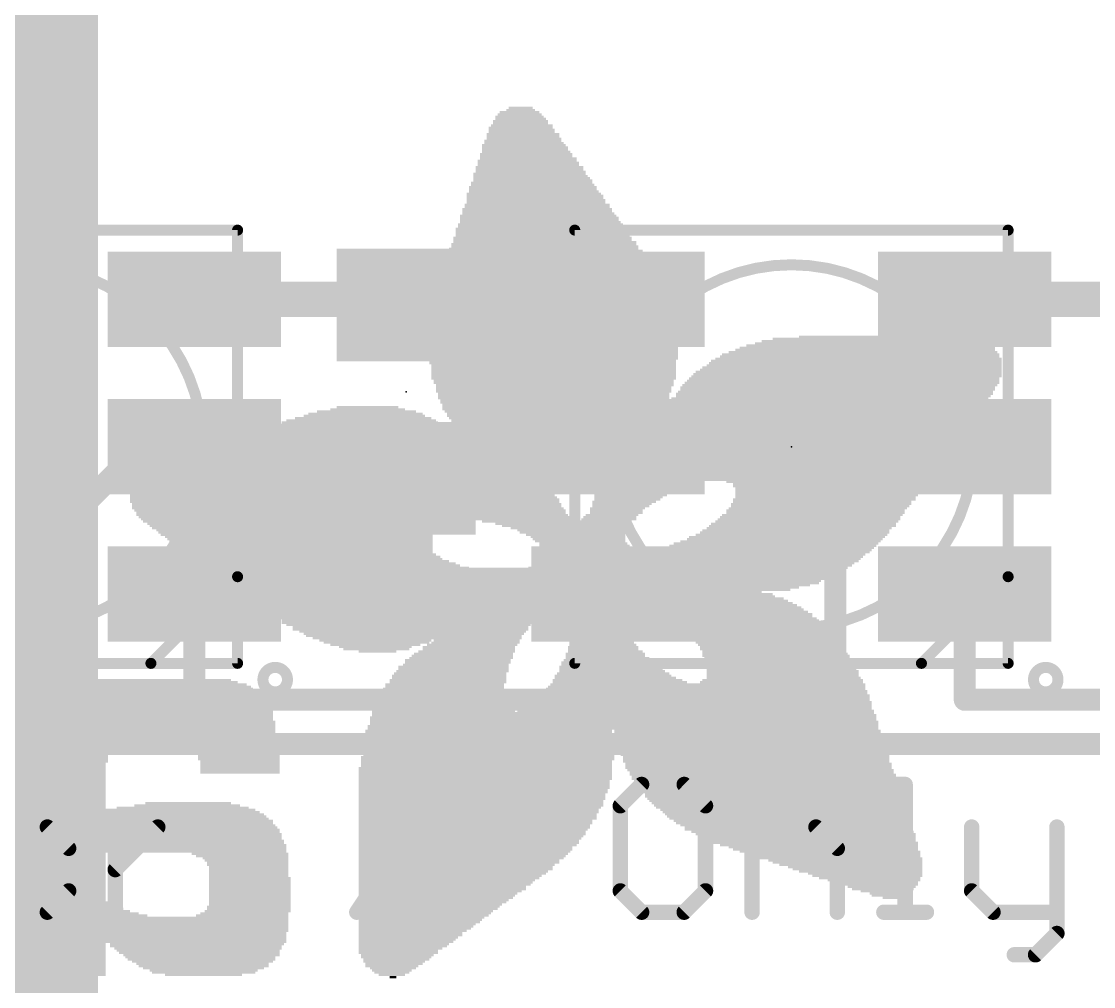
# Model space of a CAD drawing. Extents: x -36 to 36, y -36 to 36.
# Drawn here: x 4.45 to 16.82, y -1.79 to 9.35 of the extents above; entities that cross this region are included whole.
import ezdxf

# ---------------------------------------------------------------- set-up
doc = ezdxf.new("R2010")
doc.units = 0
for name, color, linetype in [('1', 12, 'CONTINUOUS'), ('16', 132, 'CONTINUOUS'), ('18', 4, 'CONTINUOUS'), ('21', 40, 'CONTINUOUS'), ('22', 6, 'CONTINUOUS'), ('23', 53, 'CONTINUOUS')]:
    doc.layers.add(name, color=color, linetype=linetype)

# ---------------------------------------------------------------- blocks, each defined once
blk = doc.blocks.new('RECT')
blk.add_solid([(-0.5, -0.5), (0.5, -0.5), (-0.5, 0.5), (0.5, 0.5)])
blk = doc.blocks.new('OCTAGONV')
at = {"const_width": 0.5}
blk.add_lwpolyline([(-0.25, -0.1036), (-0.25, 0.1036), (-0.1036, 0.25), (0.1036, 0.25), (0.25, 0.1036), (0.25, -0.1036), (0.1036, -0.25), (-0.1036, -0.25), (-0.25, -0.1036), (-0.25, 0.1036)], dxfattribs=at)
blk = doc.blocks.new('ROUNDV')
at = {"const_width": 0.5}
blk.add_lwpolyline([(0, -0.25, 1), (0, 0.25, 1), (0, -0.25)], format="xyb", dxfattribs=at)

msp = doc.modelspace()

# ---------------------------------------------------------------- linework, layer by layer
at = {"layer": '1'}
for points, const_width in [([(6.445, 6.145), (8.89, 6.145)], 0.4064), ([(8.89, 6.145), (8.89, 6.08)], 0.4064), ([(15.335, 6.145), (17.78, 6.145)], 0.4064), ([(5.842, 4.445), (4.953, 3.556)], 0.254), ([(6.445, 4.445), (5.842, 4.445)], 0.254), ([(14.732, 4.445), (13.843, 3.556)], 0.254), ([(15.335, 4.445), (14.732, 4.445)], 0.254), ([(8.89, 4.08), (8.89, 2.745)], 0.6096), ([(4.953, 3.556), (4.953, 1.524)], 0.254), ([(13.843, 3.556), (13.843, 1.524)], 0.254), ([(8.89, 2.745), (11.335, 2.745)], 0.6096), ([(6.445, 1.524), (6.445, 2.745)], 0.254), ([(15.335, 1.524), (15.335, 2.745)], 0.254), ([(4.953, 1.524), (-2.445, 1.524)], 0.254), ([(13.843, 1.524), (6.445, 1.524)], 0.254), ([(22.733, 1.524), (15.335, 1.524)], 0.254), ([(30.702, 1.016), (-29.1871, 1.016)], 0.254)]:
    msp.add_lwpolyline(points, dxfattribs=dict(at, const_width=const_width))
for points, const_width in [([(6.445, 6.2466, 1), (6.445, 6.0434)], 0.2032), ([(8.9916, 6.145, 1), (8.7884, 6.145)], 0.2032), ([(8.89, 6.0434, 1), (8.89, 6.2466)], 0.2032), ([(15.335, 6.2466, 1), (15.335, 6.0434)], 0.2032), ([(8.7884, 6.08, 1), (8.9916, 6.08)], 0.2032), ([(5.842, 4.5085, 1), (5.842, 4.3815)], 0.127), ([(5.8869, 4.4001, 1), (5.7971, 4.4899)], 0.127), ([(6.445, 4.3815, 1), (6.445, 4.5085)], 0.127), ([(14.732, 4.5085, 1), (14.732, 4.3815)], 0.127), ([(14.7769, 4.4001, 1), (14.6871, 4.4899)], 0.127), ([(15.335, 4.3815, 1), (15.335, 4.5085)], 0.127), ([(9.0424, 4.08, 1), (8.7376, 4.08)], 0.3048), ([(5.0165, 3.556, 1), (4.8895, 3.556)], 0.127), ([(4.9081, 3.6009, 1), (4.9979, 3.5111)], 0.127), ([(13.9065, 3.556, 1), (13.7795, 3.556)], 0.127), ([(13.7981, 3.6009, 1), (13.8879, 3.5111)], 0.127), ([(8.89, 2.8974, 1), (8.89, 2.5926)], 0.3048), ([(11.335, 2.5926, 1), (11.335, 2.8974)], 0.3048), ([(6.5085, 2.745, 1), (6.3815, 2.745)], 0.127), ([(8.7376, 2.745, 1), (9.0424, 2.745)], 0.3048), ([(15.3985, 2.745, 1), (15.2715, 2.745)], 0.127), ([(4.953, 1.4605, 1), (4.953, 1.5875)], 0.127), ([(6.445, 1.5875, 1), (6.445, 1.4605)], 0.127), ([(13.843, 1.4605, 1), (13.843, 1.5875)], 0.127), ([(15.335, 1.5875, 1), (15.335, 1.4605)], 0.127), ([(4.8895, 1.524, 1), (5.0165, 1.524)], 0.127), ([(6.3815, 1.524, 1), (6.5085, 1.524)], 0.127), ([(13.7795, 1.524, 1), (13.9065, 1.524)], 0.127), ([(15.2715, 1.524, 1), (15.3985, 1.524)], 0.127)]:
    msp.add_lwpolyline(points, format="xyb", dxfattribs=dict(at, const_width=const_width))
at = {"layer": '16', "const_width": 1.778}
for points in [[(4.445, 8.255), (4.445, 16.764)], [(4.445, -0.508), (4.445, 8.255)], [(4.445, -9.525), (4.445, -0.508)]]:
    msp.add_lwpolyline(points, dxfattribs=at)
at = {"layer": '16', "const_width": 0.889}
for points in [[(4.8895, 8.255, 1), (4.0005, 8.255)], [(4.0005, 8.255, 1), (4.8895, 8.255)], [(4.8895, -0.508, 1), (4.0005, -0.508)], [(4.0005, -0.508, 1), (4.8895, -0.508)]]:
    msp.add_lwpolyline(points, format="xyb", dxfattribs=at)
at = {"layer": '21'}
for points, const_width in [([(1.945, 6.945), (6.945, 6.945)], 0.127), ([(6.945, 6.945), (6.945, 2.945)], 0.127), ([(10.835, 6.945), (15.835, 6.945)], 0.127), ([(10.835, 1.945), (10.835, 6.945)], 0.127), ([(15.835, 6.945), (15.835, 2.945)], 0.127), ([(5.945, 1.945), (6.945, 2.945)], 0.127), ([(6.945, 2.945), (6.945, 1.945)], 0.127), ([(14.835, 1.945), (15.835, 2.945)], 0.127), ([(15.835, 2.945), (15.835, 1.945)], 0.127), ([(5.945, 1.945), (1.945, 1.945)], 0.127), ([(6.945, 1.945), (5.945, 1.945)], 0.127), ([(14.835, 1.945), (10.835, 1.945)], 0.127), ([(15.835, 1.945), (14.835, 1.945)], 0.127), ([(8.3203, -0.9271), (9.3032, 0.5474)], 0.1778), ([(11.6064, 0.5474), (11.3607, 0.3016)], 0.1778), ([(12.0979, 0.5474), (11.6064, 0.5474)], 0.1778), ([(12.3437, 0.3016), (12.0979, 0.5474)], 0.1778), ([(14.4011, 0.5474), (14.6469, 0.5474)], 0.1778), ([(14.6469, 0.5474), (14.6469, -0.9271)], 0.1778), ([(11.3607, 0.3016), (11.3607, -0.6814)], 0.1778), ([(12.3437, -0.6814), (12.3437, 0.3016)], 0.1778), ([(4.7502, 0.0559), (4.2587, 0.0559)], 0.1778), ([(4.9959, -0.1899), (4.7502, 0.0559)], 0.1778), ([(5.5332, -0.9271), (5.5332, 0.0559)], 0.1778), ([(5.5332, -0.4356), (6.0247, 0.0559)], 0.1778), ([(6.0247, 0.0559), (6.2704, 0.0559)], 0.1778), ([(12.8809, -0.9271), (12.8809, 0.0559)], 0.1778), ([(12.8809, 0.0559), (13.6181, 0.0559)], 0.1778), ([(13.6181, 0.0559), (13.8639, -0.1899)], 0.1778), ([(15.4146, 0.0559), (15.4146, -0.6814)], 0.1778), ([(16.3976, 0.0559), (16.3976, -1.1728)], 0.1778), ([(4.9959, -0.6814), (4.9959, -0.1899)], 0.1778), ([(13.8639, -0.1899), (13.8639, -0.9271)], 0.1778), ([(4.7502, -0.9271), (4.9959, -0.6814)], 0.1778), ([(11.3607, -0.6814), (11.6064, -0.9271)], 0.1778), ([(12.0979, -0.9271), (12.3437, -0.6814)], 0.1778), ([(15.4146, -0.6814), (15.6603, -0.9271)], 0.1778), ([(4.2587, -0.9271), (4.7502, -0.9271)], 0.1778), ([(11.6064, -0.9271), (12.0979, -0.9271)], 0.1778), ([(14.4011, -0.9271), (14.8926, -0.9271)], 0.1778), ([(15.6603, -0.9271), (16.3976, -0.9271)], 0.1778), ([(16.3976, -1.1728), (16.1518, -1.4186)], 0.1778), ([(16.1518, -1.4186), (15.9061, -1.4186)], 0.1778)]:
    msp.add_lwpolyline(points, dxfattribs=dict(at, const_width=const_width))
for points, const_width in [([(6.9768, 6.945, 1), (6.9133, 6.945)], 0.0635), ([(6.945, 6.9133, 1), (6.945, 6.9768)], 0.0635), ([(10.835, 6.9768, 1), (10.835, 6.9133)], 0.0635), ([(10.8668, 6.945, 1), (10.8033, 6.945)], 0.0635), ([(15.8668, 6.945, 1), (15.8033, 6.945)], 0.0635), ([(15.835, 6.9133, 1), (15.835, 6.9768)], 0.0635), ([(4.445, 2.345, 1), (4.445, 6.545, 1), (4.445, 2.345)], 0.127), ([(13.335, 2.345, 1), (13.335, 6.545, 1), (13.335, 2.345)], 0.127), ([(6.9768, 2.945, 1), (6.9133, 2.945)], 0.0635), ([(6.9133, 2.945, 1), (6.9768, 2.945)], 0.0635), ([(6.9675, 2.9225, 1), (6.9225, 2.9675)], 0.0635), ([(15.8668, 2.945, 1), (15.8033, 2.945)], 0.0635), ([(15.8033, 2.945, 1), (15.8668, 2.945)], 0.0635), ([(15.8575, 2.9225, 1), (15.8125, 2.9675)], 0.0635), ([(5.9225, 1.9675, 1), (5.9675, 1.9225)], 0.0635), ([(5.945, 1.9768, 1), (5.945, 1.9133)], 0.0635), ([(5.945, 1.9133, 1), (5.945, 1.9768)], 0.0635), ([(6.945, 1.9133, 1), (6.945, 1.9768)], 0.0635), ([(10.835, 1.9768, 1), (10.835, 1.9133)], 0.0635), ([(14.8125, 1.9675, 1), (14.8575, 1.9225)], 0.0635), ([(14.835, 1.9768, 1), (14.835, 1.9133)], 0.0635), ([(14.835, 1.9133, 1), (14.835, 1.9768)], 0.0635), ([(15.835, 1.9133, 1), (15.835, 1.9768)], 0.0635), ([(6.9133, 1.945, 1), (6.9768, 1.945)], 0.0635), ([(7.379, 1.6156, 1), (7.379, 1.8984, 1), (7.379, 1.6156)], 0.127), ([(10.8033, 1.945, 1), (10.8668, 1.945)], 0.0635), ([(15.8033, 1.945, 1), (15.8668, 1.945)], 0.0635), ([(16.269, 1.6156, 1), (16.269, 1.8984, 1), (16.269, 1.6156)], 0.127), ([(9.3402, 0.5227, 1), (9.2662, 0.572)], 0.0889), ([(11.6064, 0.5918, 1), (11.6064, 0.5029)], 0.0889), ([(11.6379, 0.5159, 1), (11.575, 0.5788)], 0.0889), ([(12.1293, 0.5788, 1), (12.0665, 0.5159)], 0.0889), ([(12.0979, 0.5029, 1), (12.0979, 0.5918)], 0.0889), ([(14.4011, 0.5918, 1), (14.4011, 0.5029)], 0.0889), ([(14.6913, 0.5474, 1), (14.6024, 0.5474)], 0.0889), ([(14.6469, 0.5029, 1), (14.6469, 0.5918)], 0.0889), ([(11.4051, 0.3016, 1), (11.3162, 0.3016)], 0.0889), ([(11.3293, 0.333, 1), (11.3921, 0.2702)], 0.0889), ([(12.3881, 0.3016, 1), (12.2992, 0.3016)], 0.0889), ([(12.3122, 0.2702, 1), (12.3751, 0.333)], 0.0889), ([(4.7816, 0.0873, 1), (4.7188, 0.0244)], 0.0889), ([(4.7502, 0.0114, 1), (4.7502, 0.1003)], 0.0889), ([(5.5776, 0.0559, 1), (5.4887, 0.0559)], 0.0889), ([(6.0247, 0.1003, 1), (6.0247, 0.0114)], 0.0889), ([(6.0561, 0.0244, 1), (5.9932, 0.0873)], 0.0889), ([(6.2704, 0.0114, 1), (6.2704, 0.1003)], 0.0889), ([(12.9254, 0.0559, 1), (12.8365, 0.0559)], 0.0889), ([(12.8809, 0.1003, 1), (12.8809, 0.0114)], 0.0889), ([(13.6496, 0.0873, 1), (13.5867, 0.0244)], 0.0889), ([(13.6181, 0.0114, 1), (13.6181, 0.1003)], 0.0889), ([(15.4591, 0.0559, 1), (15.3702, 0.0559)], 0.0889), ([(16.442, 0.0559, 1), (16.3531, 0.0559)], 0.0889), ([(5.0404, -0.1899, 1), (4.9515, -0.1899)], 0.0889), ([(4.9645, -0.2213, 1), (5.0274, -0.1584)], 0.0889), ([(13.9083, -0.1899, 1), (13.8194, -0.1899)], 0.0889), ([(13.8325, -0.2213, 1), (13.8953, -0.1584)], 0.0889), ([(5.5018, -0.4042, 1), (5.5646, -0.467)], 0.0889), ([(5.0274, -0.7128, 1), (4.9645, -0.6499)], 0.0889), ([(11.3921, -0.6499, 1), (11.3293, -0.7128)], 0.0889), ([(12.3751, -0.7128, 1), (12.3122, -0.6499)], 0.0889), ([(15.446, -0.6499, 1), (15.3832, -0.7128)], 0.0889), ([(4.9515, -0.6814, 1), (5.0404, -0.6814)], 0.0889), ([(11.3162, -0.6814, 1), (11.4051, -0.6814)], 0.0889), ([(12.2992, -0.6814, 1), (12.3881, -0.6814)], 0.0889), ([(15.3702, -0.6814, 1), (15.4591, -0.6814)], 0.0889), ([(4.7188, -0.8957, 1), (4.7816, -0.9585)], 0.0889), ([(4.7502, -0.9716, 1), (4.7502, -0.8827)], 0.0889), ([(8.2833, -0.9024, 1), (8.3572, -0.9518)], 0.0889), ([(11.6064, -0.8827, 1), (11.6064, -0.9716)], 0.0889), ([(11.575, -0.9585, 1), (11.6379, -0.8957)], 0.0889), ([(12.0665, -0.8957, 1), (12.1293, -0.9585)], 0.0889), ([(12.0979, -0.9716, 1), (12.0979, -0.8827)], 0.0889), ([(14.4011, -0.8827, 1), (14.4011, -0.9716)], 0.0889), ([(14.8926, -0.9716, 1), (14.8926, -0.8827)], 0.0889), ([(15.6603, -0.8827, 1), (15.6603, -0.9716)], 0.0889), ([(15.6289, -0.9585, 1), (15.6918, -0.8957)], 0.0889), ([(16.3976, -0.9716, 1), (16.3976, -0.8827)], 0.0889), ([(5.4887, -0.9271, 1), (5.5776, -0.9271)], 0.0889), ([(12.8365, -0.9271, 1), (12.9254, -0.9271)], 0.0889), ([(13.8194, -0.9271, 1), (13.9083, -0.9271)], 0.0889), ([(14.6024, -0.9271, 1), (14.6913, -0.9271)], 0.0889), ([(16.429, -1.2043, 1), (16.3661, -1.1414)], 0.0889), ([(16.3531, -1.1728, 1), (16.442, -1.1728)], 0.0889), ([(15.9061, -1.3741, 1), (15.9061, -1.463)], 0.0889), ([(16.1204, -1.3872, 1), (16.1833, -1.45)], 0.0889), ([(16.1518, -1.463, 1), (16.1518, -1.3741)], 0.0889)]:
    msp.add_lwpolyline(points, format="xyb", dxfattribs=dict(at, const_width=const_width))
at = {"layer": '23'}
for p in [(8.89, 5.08), (13.335, 4.445)]:
    msp.add_point(p, dxfattribs=at)

# ---------------------------------------------------------------- block references
at = {"layer": '1', "xscale": 2, "yscale": 1.1}
for p in [(6.445, 6.145), (11.335, 6.145), (15.335, 6.145), (6.445, 4.445), (11.335, 4.445), (15.335, 4.445), (6.445, 2.745), (11.335, 2.745), (15.335, 2.745)]:
    msp.add_blockref('RECT', p, dxfattribs=at)
at = {"layer": '1', "xscale": 1.3, "yscale": 1.6, "rotation": 270}
for p in [(8.89, 6.08), (8.89, 4.08)]:
    msp.add_blockref('RECT', p, dxfattribs=at)
at = {"layer": '18', "xscale": 0.9064, "yscale": 0.9064}
for name, p in [('ROUNDV', (4.445, 8.255)), ('ROUNDV', (4.445, 8.255)), ('OCTAGONV', (8.89, 2.745)), ('OCTAGONV', (8.89, 2.745)), ('ROUNDV', (4.445, -0.508)), ('ROUNDV', (4.445, -0.508))]:
    msp.add_blockref(name, p, dxfattribs=at)
at = {"layer": '22', "yscale": 0.0254, "rotation": 180}
for p, xscale in [((10.1981, 8.2804), 0.508), ((10.1981, 8.3058), 0.4572), ((10.2108, 8.3312), 0.3302), ((10.2108, 8.3566), 0.2794), ((10.2235, 8.1534), 0.7112), ((10.2108, 8.2042), 0.635), ((10.2108, 8.1788), 0.635), ((10.1981, 8.255), 0.5588), ((10.2108, 8.2296), 0.5842), ((10.2362, 8.0518), 0.8382), ((10.2108, 8.128), 0.7366), ((10.2235, 8.1026), 0.762), ((10.2235, 8.0772), 0.762), ((10.2489, 7.9248), 0.9652), ((10.2362, 7.9756), 0.889), ((10.2489, 7.9502), 0.9144), ((10.2362, 8.0264), 0.8382), ((10.2489, 8.001), 0.8636), ((10.2743, 7.8232), 1.0668), ((10.2743, 7.7978), 1.0668), ((10.2616, 7.8994), 0.9906), ((10.2616, 7.874), 0.9906), ((10.2743, 7.8486), 1.016), ((10.3124, 7.6708), 1.2446), ((10.287, 7.747), 1.143), ((10.2997, 7.7216), 1.1684), ((10.2997, 7.6962), 1.1684), ((10.2997, 7.7724), 1.1176), ((10.3124, 7.5946), 1.2954), ((10.3251, 7.5692), 1.3208), ((10.3378, 7.5438), 1.3462), ((10.3124, 7.6454), 1.2446), ((10.3251, 7.62), 1.27), ((10.3505, 7.4422), 1.4732), ((10.3505, 7.4168), 1.4732), ((10.3378, 7.493), 1.397), ((10.3505, 7.4676), 1.4224), ((10.3505, 7.5184), 1.3716), ((10.3632, 7.366), 1.5494), ((10.3759, 7.3406), 1.5748), ((10.3759, 7.3152), 1.5748), ((10.3886, 7.2898), 1.6002), ((10.3632, 7.3914), 1.4986), ((10.4013, 7.1882), 1.7272), ((10.4013, 7.1628), 1.7272), ((10.4013, 7.239), 1.6764), ((10.4013, 7.2136), 1.6764), ((10.3886, 7.2644), 1.6002), ((10.414, 7.112), 1.8034), ((10.4267, 7.0866), 1.8288), ((10.4267, 7.0612), 1.8288), ((10.414, 7.1374), 1.7526), ((10.4394, 6.9596), 1.9558), ((10.4521, 6.9342), 1.9812), ((10.4394, 7.0104), 1.905), ((10.4394, 6.985), 1.905), ((10.4394, 7.0358), 1.8542), ((10.4648, 6.858), 2.0574), ((10.4648, 6.8326), 2.0574), ((10.4902, 6.8072), 2.1082), ((10.4648, 6.9088), 2.0066), ((10.4648, 6.8834), 2.0066), ((10.4775, 6.731), 2.1844), ((10.5029, 6.7056), 2.2352), ((10.5029, 6.6802), 2.2352), ((10.4775, 6.7818), 2.1336), ((10.4902, 6.7564), 2.159), ((10.5156, 6.5786), 2.3622), ((10.5156, 6.5532), 2.3622), ((10.5029, 6.6294), 2.286), ((10.5156, 6.604), 2.3114), ((10.5156, 6.6548), 2.2606), ((10.5283, 6.477), 2.4384), ((10.541, 6.4516), 2.4638), ((10.541, 6.4262), 2.4638), ((10.5283, 6.5278), 2.3876), ((10.5283, 6.5024), 2.3876), ((10.5283, 6.35), 2.54), ((10.541, 6.3246), 2.5654), ((10.5537, 6.2992), 2.5908), ((10.541, 6.4008), 2.5146), ((10.541, 6.3754), 2.5146), ((10.5537, 6.2484), 2.6416), ((10.5537, 6.223), 2.6416), ((10.5537, 6.1976), 2.6416), ((10.5664, 6.1722), 2.667), ((10.5537, 6.2738), 2.5908), ((10.5664, 6.1214), 2.7178), ((10.5664, 6.096), 2.7178), ((10.5664, 6.0706), 2.7178), ((10.5664, 6.1468), 2.667), ((10.5537, 6.0452), 2.7432), ((10.5664, 6.0198), 2.7686), ((10.5664, 5.9944), 2.7686), ((10.5664, 5.969), 2.7686), ((10.5664, 5.9436), 2.7686), ((10.5791, 5.842), 2.8448), ((10.5791, 5.8166), 2.8448), ((10.5791, 5.9182), 2.794), ((10.5791, 5.8928), 2.794), ((10.5791, 5.8674), 2.794), ((10.5791, 5.7912), 2.8448), ((10.5791, 5.7658), 2.8448), ((10.5791, 5.7404), 2.8448), ((10.5791, 5.715), 2.8448), ((10.5791, 5.6896), 2.8448), ((14.3383, 5.6896), 2.4384), ((14.4272, 5.715), 2.0066), ((10.5791, 5.6642), 2.8448), ((10.5791, 5.6388), 2.8448), ((10.5791, 5.6134), 2.8448), ((10.5918, 5.588), 2.8702), ((10.5918, 5.5626), 2.8702), ((14.1859, 5.5626), 2.9972), ((14.2113, 5.588), 2.9464), ((14.2367, 5.6134), 2.8448), ((14.2748, 5.6388), 2.7178), ((14.3002, 5.6642), 2.6162), ((10.5918, 5.5372), 2.8702), ((10.5918, 5.5118), 2.8702), ((10.5918, 5.4864), 2.8702), ((10.5918, 5.461), 2.8702), ((10.5791, 5.4356), 2.8448), ((14.0843, 5.4356), 3.3528), ((14.1097, 5.461), 3.302), ((14.1224, 5.4864), 3.2258), ((14.1351, 5.5118), 3.2004), ((14.1605, 5.5372), 3.0988), ((10.5791, 5.4102), 2.8448), ((10.5918, 5.3848), 2.8194), ((10.5918, 5.3594), 2.8194), ((10.5918, 5.334), 2.8194), ((10.5918, 5.3086), 2.8194), ((13.9954, 5.3086), 3.5306), ((14.0208, 5.334), 3.4798), ((14.0335, 5.3594), 3.4544), ((14.0589, 5.3848), 3.4036), ((14.0716, 5.4102), 3.3782), ((10.5918, 5.2832), 2.8194), ((10.5918, 5.2578), 2.8194), ((10.5918, 5.2324), 2.8194), ((10.5918, 5.207), 2.7686), ((13.9319, 5.207), 3.6068), ((13.9446, 5.2324), 3.5814), ((13.97, 5.2578), 3.5814), ((13.9827, 5.2832), 3.556), ((10.5918, 5.1816), 2.7686), ((10.6045, 5.1562), 2.7432), ((10.5918, 5.1308), 2.7178), ((10.5918, 5.1054), 2.7178), ((10.5918, 5.08), 2.7178), ((13.843, 5.08), 3.6322), ((13.8684, 5.1308), 3.6322), ((13.8684, 5.1054), 3.6322), ((13.8938, 5.1562), 3.6322), ((13.9192, 5.1816), 3.6322), ((10.5918, 5.0546), 2.667), ((10.5918, 5.0292), 2.667), ((10.5918, 5.0038), 2.667), ((9.9568, 4.9784), 1.3462), ((9.9441, 4.953), 1.3208), ((11.3411, 4.9784), 1.1684), ((11.3411, 4.953), 1.1176), ((13.7541, 4.953), 3.6576), ((13.7795, 5.0038), 3.6576), ((13.7668, 4.9784), 3.6322), ((13.8303, 5.0546), 3.6576), ((13.8176, 5.0292), 3.6322), ((8.4201, 4.826), 1.3208), ((8.4328, 4.8514), 1.143), ((8.4455, 4.8768), 0.8636), ((8.4455, 4.9022), 0.7112), ((9.9441, 4.9276), 1.27), ((9.9441, 4.9022), 1.27), ((9.9314, 4.8768), 1.2446), ((9.9314, 4.8514), 1.1938), ((9.9441, 4.826), 1.1684), ((11.3538, 4.9276), 1.0922), ((11.3665, 4.9022), 1.016), ((13.1953, 4.8768), 4.6736), ((13.1953, 4.8514), 4.6228), ((13.1953, 4.826), 4.572), ((13.716, 4.9022), 3.6322), ((13.7414, 4.9276), 3.6322), ((8.3439, 4.699), 1.9304), ((8.3566, 4.7244), 1.8034), ((8.3693, 4.7498), 1.7272), ((8.3947, 4.7752), 1.5748), ((8.4074, 4.8006), 1.397), ((9.9441, 4.8006), 1.1684), ((9.9568, 4.7752), 1.143), ((9.9568, 4.7498), 1.0922), ((9.9568, 4.7244), 1.0922), ((9.9695, 4.699), 1.0668), ((13.1826, 4.8006), 4.5466), ((13.1826, 4.7752), 4.4958), ((13.1826, 4.7498), 4.4958), ((13.1826, 4.7244), 4.445), ((13.1699, 4.699), 4.4196), ((8.2423, 4.572), 2.4892), ((8.255, 4.5974), 2.413), ((8.2804, 4.6228), 2.3114), ((8.3058, 4.6482), 2.159), ((8.3185, 4.6736), 2.0828), ((9.9822, 4.6736), 1.0414), ((9.9822, 4.6482), 1.0414), ((9.9949, 4.6228), 1.016), ((10.0076, 4.5974), 0.9906), ((10.0203, 4.572), 0.9652), ((13.1699, 4.6736), 4.3688), ((13.1699, 4.6482), 4.3688), ((13.1699, 4.6228), 4.318), ((13.1572, 4.5974), 4.2926), ((13.1572, 4.572), 4.2926), ((8.5598, 4.445), 3.8862), ((8.5852, 4.4704), 3.8354), ((8.6233, 4.4958), 3.7592), ((8.1788, 4.5212), 2.7686), ((8.6995, 4.5466), 3.6068), ((10.0457, 4.5212), 0.9144), ((13.1445, 4.5466), 4.2672), ((13.1445, 4.5212), 4.2164), ((13.1318, 4.4958), 4.191), ((13.1318, 4.4704), 4.191), ((13.1191, 4.445), 4.1656), ((8.3439, 4.318), 4.318), ((8.382, 4.3434), 4.2418), ((8.4328, 4.3688), 4.1402), ((8.4582, 4.3942), 4.0894), ((8.509, 4.4196), 3.9878), ((13.1191, 4.4196), 4.1656), ((13.1064, 4.3942), 4.0894), ((13.1064, 4.3688), 4.0894), ((13.0937, 4.3434), 4.064), ((13.081, 4.318), 4.0386), ((8.2296, 4.2164), 4.5974), ((8.2296, 4.2418), 4.5466), ((8.2677, 4.2672), 4.4704), ((8.3058, 4.2926), 4.3942), ((13.0937, 4.2926), 4.0132), ((13.081, 4.2672), 3.9878), ((13.0683, 4.2418), 3.9624), ((13.0556, 4.2164), 3.937), ((8.1534, 4.1148), 4.7498), ((8.1661, 4.0894), 4.7752), ((8.1661, 4.1402), 4.7244), ((8.1788, 4.1656), 4.699), ((8.2042, 4.191), 4.6482), ((13.0556, 4.191), 3.937), ((13.0429, 4.1656), 3.9116), ((13.0302, 4.1402), 3.8862), ((13.0175, 4.1148), 3.8608), ((13.0048, 4.0894), 3.8354), ((8.1407, 4.0386), 4.826), ((8.1534, 4.0132), 4.8514), ((8.1534, 3.9878), 4.8514), ((8.1534, 3.9624), 4.8514), ((8.1534, 4.064), 4.8006), ((13.0048, 4.064), 3.8354), ((11.6967, 4.0386), 1.2192), ((11.6332, 4.0132), 1.0922), ((11.6205, 3.9878), 1.0668), ((11.5824, 3.9624), 0.9906), ((13.7414, 4.0386), 2.3114), ((13.7668, 4.0132), 2.2098), ((13.7668, 3.9878), 2.2098), ((13.7668, 3.9624), 2.159), ((8.1534, 3.9116), 4.9022), ((8.1534, 3.8862), 4.9022), ((8.1661, 3.8608), 4.9276), ((8.1788, 3.8354), 4.953), ((8.1661, 3.937), 4.8768), ((11.4808, 3.8862), 0.8382), ((11.4554, 3.8608), 0.7874), ((11.4427, 3.8354), 0.762), ((11.5443, 3.937), 0.9144), ((11.5189, 3.9116), 0.8636), ((13.716, 3.8354), 2.1082), ((13.7541, 3.937), 2.1336), ((13.7414, 3.9116), 2.1082), ((13.7414, 3.8862), 2.1082), ((13.7287, 3.8608), 2.0828), ((8.1788, 3.81), 4.953), ((8.2042, 3.7846), 4.953), ((8.2042, 3.7592), 4.953), ((8.2169, 3.7338), 4.9784), ((8.2423, 3.7084), 4.9784), ((11.3284, 3.7338), 0.635), ((11.3157, 3.7084), 0.6096), ((11.4046, 3.81), 0.7366), ((11.3792, 3.7846), 0.6858), ((11.3665, 3.7592), 0.6604), ((13.6144, 3.7084), 2.0574), ((13.6398, 3.7338), 2.0574), ((13.6779, 3.7846), 2.0828), ((13.6652, 3.7592), 2.0574), ((13.6906, 3.81), 2.0574), ((8.255, 3.683), 4.953), ((8.2677, 3.6576), 4.9784), ((8.3058, 3.6322), 5.0038), ((8.3439, 3.6068), 5.0292), ((7.62, 3.5814), 3.5306), ((10.6299, 3.5814), 1.7272), ((11.2268, 3.6068), 0.635), ((11.2395, 3.6322), 0.6096), ((11.2649, 3.6576), 0.6096), ((11.3157, 3.683), 0.6096), ((13.5128, 3.5814), 2.1082), ((13.5382, 3.6068), 2.1082), ((13.5509, 3.6322), 2.0828), ((13.5763, 3.6576), 2.0828), ((13.6144, 3.683), 2.0574), ((7.5819, 3.556), 3.3528), ((7.5819, 3.5306), 3.302), ((7.5565, 3.5052), 3.2004), ((7.5692, 3.4798), 3.1242), ((7.5692, 3.4544), 3.0734), ((10.7061, 3.556), 1.5748), ((10.7315, 3.5306), 1.4732), ((10.7823, 3.5052), 1.3716), ((10.8077, 3.4798), 1.27), ((10.8077, 3.4544), 1.2192), ((13.3731, 3.4544), 2.1844), ((13.3858, 3.4798), 2.159), ((13.4239, 3.5052), 2.1336), ((13.462, 3.5306), 2.159), ((13.4747, 3.556), 2.1336), ((7.5819, 3.429), 3.048), ((7.5946, 3.4036), 2.9718), ((7.6073, 3.3782), 2.9464), ((7.6327, 3.3528), 2.9464), ((7.6581, 3.3274), 2.8956), ((10.8458, 3.429), 1.143), ((10.8712, 3.4036), 1.0922), ((10.8839, 3.3782), 1.0668), ((10.8966, 3.3528), 1.0414), ((10.9347, 3.3274), 1.016), ((13.1572, 3.3274), 2.3622), ((13.208, 3.3528), 2.3114), ((13.2588, 3.3782), 2.2606), ((13.2842, 3.4036), 2.2606), ((13.335, 3.429), 2.2098), ((7.6708, 3.302), 2.8702), ((7.7089, 3.2766), 2.8956), ((7.747, 3.2512), 2.8702), ((7.7597, 3.2258), 2.8448), ((10.9474, 3.302), 1.0414), ((10.9728, 3.2766), 1.0414), ((12.3571, 3.2512), 3.81), ((12.3444, 3.2258), 3.7846), ((13.0556, 3.2766), 2.4638), ((13.1191, 3.302), 2.3876), ((7.8105, 3.2004), 2.8448), ((7.8486, 3.175), 2.8702), ((7.874, 3.1496), 2.8702), ((7.9375, 3.1242), 2.8956), ((8.001, 3.0988), 2.921), ((12.2301, 3.0988), 3.6576), ((12.2682, 3.1242), 3.683), ((12.3063, 3.175), 3.7084), ((12.2936, 3.1496), 3.683), ((12.3317, 3.2004), 3.7084), ((8.0264, 3.0734), 2.9718), ((8.1026, 3.048), 3.0226), ((8.1534, 3.0226), 3.0734), ((8.3185, 2.9972), 3.302), ((10.2743, 2.9718), 7.1628), ((11.9761, 2.9972), 3.8608), ((12.1158, 3.0226), 3.683), ((12.1412, 3.048), 3.683), ((12.2047, 3.0734), 3.6576), ((10.2743, 2.9464), 7.112), ((10.2743, 2.921), 7.0104), ((10.2489, 2.8956), 6.858), ((10.2362, 2.8702), 6.8326), ((10.2108, 2.8448), 6.6802), ((10.1727, 2.8194), 6.5024), ((10.1219, 2.794), 6.4008), ((9.1821, 2.7686), 4.4196), ((9.1821, 2.7432), 4.318), ((9.1821, 2.7178), 4.2672), ((12.2682, 2.7686), 1.4478), ((12.3698, 2.7432), 1.4986), ((12.3952, 2.7178), 1.4986), ((9.1948, 2.6924), 4.2418), ((8.89, 2.667), 3.5306), ((8.8773, 2.6416), 3.4544), ((8.8773, 2.6162), 3.3528), ((8.8646, 2.5908), 3.2766), ((11.0109, 2.667), 0.6096), ((11.0363, 2.6416), 0.5588), ((11.049, 2.6162), 0.5334), ((11.0617, 2.5908), 0.508), ((12.4714, 2.6924), 1.5494), ((12.5349, 2.667), 1.524), ((12.5603, 2.6416), 1.5748), ((12.6111, 2.6162), 1.5748), ((12.6619, 2.5908), 1.5748), ((8.8773, 2.5654), 3.2512), ((8.8773, 2.54), 3.1496), ((8.89, 2.5146), 3.0734), ((8.89, 2.4892), 3.0734), ((8.89, 2.4638), 2.9718), ((11.0617, 2.5654), 0.508), ((11.0617, 2.54), 0.508), ((11.0744, 2.5146), 0.4826), ((11.0871, 2.4892), 0.508), ((11.0871, 2.4638), 0.508), ((12.6746, 2.5654), 1.6002), ((12.7254, 2.54), 1.6002), ((12.7635, 2.5146), 1.6256), ((12.7762, 2.4892), 1.6002), ((12.8143, 2.4638), 1.6256), ((8.9027, 2.4384), 2.8956), ((8.9027, 2.413), 2.8956), ((8.9154, 2.3876), 2.8194), ((8.9408, 2.3622), 2.7178), ((11.0871, 2.4384), 0.508), ((11.0998, 2.413), 0.5334), ((11.1125, 2.3876), 0.5588), ((11.1125, 2.3622), 0.5588), ((12.8397, 2.4384), 1.6256), ((12.8651, 2.413), 1.6256), ((12.8905, 2.3876), 1.6256), ((12.9159, 2.3622), 1.6256), ((8.9408, 2.3368), 2.7178), ((8.9662, 2.3114), 2.6162), ((8.9789, 2.286), 2.54), ((8.9789, 2.2606), 2.4892), ((9.017, 2.2352), 2.413), ((11.1125, 2.3368), 0.6096), ((11.1125, 2.3114), 0.6096), ((11.1252, 2.286), 0.635), ((11.1379, 2.2606), 0.6604), ((11.1379, 2.2352), 0.6604), ((12.9286, 2.3368), 1.651), ((12.9667, 2.3114), 1.6256), ((12.9921, 2.286), 1.6256), ((13.0048, 2.2606), 1.651), ((13.0302, 2.2352), 1.651), ((8.5344, 2.2098), 1.2954), ((8.5471, 2.1844), 1.2192), ((8.5344, 2.159), 1.0414), ((8.5344, 2.1336), 0.8382), ((8.5471, 2.1082), 0.762), ((9.6139, 2.1336), 1.0668), ((9.6139, 2.1082), 1.0668), ((9.652, 2.159), 1.0414), ((9.6901, 2.1844), 1.016), ((9.7028, 2.2098), 0.9906), ((11.1633, 2.1336), 0.8128), ((11.1633, 2.1082), 0.8128), ((11.1379, 2.2098), 0.7112), ((11.1506, 2.1844), 0.7366), ((11.1633, 2.159), 0.762), ((13.0556, 2.2098), 1.651), ((13.0556, 2.1844), 1.651), ((13.081, 2.159), 1.651), ((13.1064, 2.1336), 1.651), ((13.1191, 2.1082), 1.6764), ((8.5598, 2.0828), 0.4318), ((9.4869, 1.9812), 1.2192), ((9.525, 2.0066), 1.1938), ((9.5377, 2.032), 1.1684), ((9.5504, 2.0574), 1.143), ((9.5885, 2.0828), 1.1176), ((11.2141, 1.9812), 1.016), ((11.1887, 2.0574), 0.9144), ((11.1887, 2.032), 0.9144), ((11.2141, 2.0066), 0.9652), ((11.1887, 2.0828), 0.8636), ((13.1318, 2.0828), 1.651), ((13.1445, 2.0574), 1.6764), ((13.1572, 2.032), 1.7018), ((13.1699, 2.0066), 1.6764), ((13.1953, 1.9812), 1.6764), ((9.4234, 1.8542), 1.2954), ((9.4361, 1.905), 1.27), ((9.4361, 1.8796), 1.27), ((9.4615, 1.9304), 1.2192), ((9.4869, 1.9558), 1.2192), ((11.2268, 1.905), 1.143), ((11.2522, 1.8796), 1.1938), ((11.2649, 1.8542), 1.2192), ((11.2014, 1.9558), 1.0414), ((11.2268, 1.9304), 1.0922), ((13.1953, 1.9558), 1.6764), ((13.208, 1.9304), 1.7018), ((13.2207, 1.905), 1.7272), ((13.2207, 1.8796), 1.7272), ((13.2334, 1.8542), 1.7526), ((5.9563, 1.7272), 1.9812), ((5.9563, 1.7526), 1.8288), ((9.3726, 1.7526), 1.3462), ((9.3726, 1.7272), 1.3462), ((9.3853, 1.8034), 1.3208), ((9.3853, 1.778), 1.3208), ((9.398, 1.8288), 1.2954), ((11.3284, 1.7526), 1.4986), ((11.3538, 1.7272), 1.5494), ((11.2776, 1.8034), 1.3462), ((11.303, 1.778), 1.397), ((11.2776, 1.8288), 1.2954), ((13.2207, 1.7272), 1.8796), ((13.2334, 1.7526), 1.8542), ((13.2334, 1.8288), 1.7526), ((13.2334, 1.8034), 1.7526), ((13.2461, 1.778), 1.778), ((5.9436, 1.6002), 2.4638), ((5.9436, 1.6256), 2.413), ((5.9436, 1.651), 2.3622), ((5.9563, 1.6764), 2.286), ((5.9563, 1.7018), 2.1844), ((9.3218, 1.651), 1.397), ((9.3218, 1.6256), 1.397), ((9.3218, 1.6002), 1.397), ((9.3345, 1.7018), 1.3716), ((9.3345, 1.6764), 1.3716), ((12.3444, 1.6002), 3.7338), ((12.3444, 1.651), 3.683), ((12.3571, 1.6256), 3.7084), ((12.3571, 1.6764), 3.6576), ((12.3698, 1.7018), 3.6322), ((5.9436, 1.4732), 2.7178), ((5.9436, 1.4986), 2.667), ((5.9436, 1.524), 2.6162), ((5.9436, 1.5494), 2.5654), ((5.9436, 1.5748), 2.5146), ((9.2964, 1.4986), 1.4986), ((9.2964, 1.4732), 1.4986), ((9.2964, 1.5494), 1.4478), ((9.3091, 1.524), 1.4732), ((9.3091, 1.5748), 1.4224), ((12.3063, 1.4732), 3.9116), ((12.319, 1.4986), 3.8862), ((12.319, 1.524), 3.8354), ((12.3317, 1.5494), 3.81), ((12.3444, 1.5748), 3.7846), ((5.9436, 1.397), 2.8194), ((5.9436, 1.3716), 2.8194), ((5.9436, 1.4224), 2.7686), ((5.9436, 1.4478), 2.7178), ((9.3218, 1.397), 1.651), ((11.3919, 1.3716), 5.7912), ((9.2964, 1.4224), 1.5494), ((9.3091, 1.4478), 1.524), ((12.2301, 1.397), 4.1148), ((12.2682, 1.4224), 3.9878), ((12.2809, 1.4478), 3.9624), ((5.9309, 1.2954), 2.8448), ((5.9436, 1.27), 2.8702), ((5.9436, 1.2446), 2.8702), ((5.9436, 1.3462), 2.8194), ((5.9436, 1.3208), 2.8194), ((11.3919, 1.3208), 5.842), ((11.3919, 1.2954), 5.842), ((11.4046, 1.27), 5.8674), ((11.4046, 1.2446), 5.8674), ((11.4046, 1.3462), 5.8166), ((5.9436, 1.1176), 2.921), ((5.9436, 1.2192), 2.8702), ((5.9436, 1.1938), 2.8702), ((5.9436, 1.1684), 2.8702), ((5.9436, 1.143), 2.8702), ((9.8425, 1.1684), 2.8448), ((9.8425, 1.143), 2.8448), ((9.8425, 1.1176), 2.8448), ((11.3919, 1.2192), 5.8928), ((11.3919, 1.1938), 5.8928), ((12.827, 1.1684), 3.0734), ((12.827, 1.143), 3.0734), ((12.8397, 1.1176), 3.0988), ((5.9436, 1.0922), 2.921), ((5.9436, 1.0668), 2.921), ((5.9436, 1.0414), 2.921), ((5.0038, 1.016), 1.0414), ((4.9911, 0.9906), 1.016), ((6.9088, 1.016), 0.9906), ((6.9088, 0.9906), 0.9906), ((9.8425, 1.0414), 2.8956), ((9.8425, 1.016), 2.8956), ((9.8425, 0.9906), 2.8956), ((9.8425, 1.0922), 2.8448), ((9.8552, 1.0668), 2.8702), ((12.8524, 1.0922), 3.0734), ((12.8524, 1.0668), 3.0734), ((12.8651, 1.0414), 3.0988), ((12.8651, 1.016), 3.0988), ((12.8778, 0.9906), 3.0734), ((4.9657, 0.9398), 1.016), ((4.9657, 0.9144), 1.016), ((4.953, 0.889), 0.9906), ((4.953, 0.8636), 0.9906), ((4.9784, 0.9652), 0.9906), ((6.9342, 0.9652), 0.9398), ((6.9342, 0.9398), 0.9398), ((6.9469, 0.9144), 0.9652), ((6.9596, 0.889), 0.9398), ((6.9596, 0.8636), 0.9398), ((9.8298, 0.8636), 2.921), ((9.8425, 0.9652), 2.8956), ((9.8425, 0.9398), 2.8956), ((9.8425, 0.9144), 2.8956), ((9.8425, 0.889), 2.8956), ((12.8778, 0.9652), 3.0734), ((12.8905, 0.9398), 3.0988), ((12.8905, 0.9144), 3.0988), ((12.9159, 0.889), 3.0988), ((12.9286, 0.8636), 3.0734), ((4.953, 0.8382), 0.9906), ((4.953, 0.8128), 0.9906), ((4.9403, 0.7874), 0.9652), ((4.9403, 0.762), 0.9652), ((4.9403, 0.7366), 0.9652), ((6.9596, 0.8382), 0.9398), ((6.9723, 0.8128), 0.9144), ((6.9723, 0.7874), 0.9144), ((6.9723, 0.762), 0.9144), ((6.9723, 0.7366), 0.9144), ((9.8044, 0.7366), 2.921), ((9.8298, 0.8382), 2.921), ((9.8171, 0.8128), 2.8956), ((9.8171, 0.7874), 2.8956), ((9.8171, 0.762), 2.8956), ((12.9286, 0.8382), 3.0734), ((12.9286, 0.8128), 3.0734), ((12.954, 0.7874), 3.0734), ((12.954, 0.762), 3.0734), ((12.954, 0.7366), 3.0734), ((4.9403, 0.7112), 0.9652), ((4.9403, 0.6858), 0.9652), ((4.9403, 0.6604), 0.9652), ((4.9403, 0.635), 0.9652), ((4.9403, 0.6096), 0.9652), ((6.9723, 0.7112), 0.9144), ((6.9723, 0.6858), 0.9144), ((9.8044, 0.7112), 2.921), ((9.8044, 0.6858), 2.921), ((9.8044, 0.6604), 2.921), ((9.8044, 0.635), 2.921), ((9.8044, 0.6096), 2.921), ((12.9794, 0.7112), 3.0734), ((12.9921, 0.6858), 3.048), ((13.0048, 0.6604), 3.0734), ((13.0175, 0.635), 3.048), ((13.0175, 0.6096), 3.048), ((4.9403, 0.5842), 0.9652), ((4.9403, 0.5588), 0.9652), ((4.9403, 0.5334), 0.9652), ((4.9403, 0.508), 0.9652), ((4.9403, 0.4826), 0.9652), ((9.7917, 0.5842), 2.8956), ((9.7917, 0.5588), 2.8956), ((9.7917, 0.5334), 2.8956), ((9.7917, 0.508), 2.8956), ((9.779, 0.4826), 2.8702), ((13.0302, 0.5842), 3.0226), ((13.0556, 0.5588), 3.0226), ((13.0556, 0.5334), 3.0226), ((13.0683, 0.508), 2.9972), ((13.0937, 0.4826), 2.9972), ((4.9403, 0.4572), 0.9652), ((4.9403, 0.4318), 0.9652), ((4.9403, 0.4064), 0.9652), ((4.9403, 0.381), 0.9652), ((9.779, 0.4572), 2.8702), ((9.7663, 0.4318), 2.8448), ((9.7663, 0.4064), 2.8448), ((9.7663, 0.381), 2.8448), ((13.1064, 0.4572), 2.9718), ((13.1318, 0.4318), 2.9718), ((13.1318, 0.4064), 2.9718), ((13.1445, 0.381), 2.9464), ((4.9403, 0.3556), 0.9652), ((4.9403, 0.3302), 0.9652), ((4.9403, 0.3048), 0.9652), ((4.9403, 0.2794), 0.9652), ((5.8039, 0.254), 2.6924), ((6.3119, 0.2794), 1.524), ((6.3627, 0.3048), 1.2192), ((6.3754, 0.3302), 0.9906), ((9.7536, 0.3556), 2.8194), ((9.7536, 0.3302), 2.8194), ((9.7536, 0.3048), 2.8194), ((9.7409, 0.2794), 2.794), ((9.7282, 0.254), 2.7686), ((13.1572, 0.3556), 2.921), ((13.1826, 0.3302), 2.921), ((13.1953, 0.3048), 2.8956), ((13.208, 0.2794), 2.8702), ((13.2461, 0.254), 2.8448), ((5.8293, 0.2286), 2.7432), ((5.8547, 0.2032), 2.794), ((5.8674, 0.1778), 2.8194), ((5.8801, 0.1524), 2.8448), ((5.9055, 0.127), 2.8956), ((9.7282, 0.2286), 2.7686), ((9.7155, 0.2032), 2.7432), ((9.7155, 0.1778), 2.7432), ((9.7155, 0.1524), 2.7432), ((9.6901, 0.127), 2.6924), ((13.2588, 0.2286), 2.8194), ((13.2842, 0.2032), 2.8194), ((13.2969, 0.1778), 2.794), ((13.3096, 0.1524), 2.7686), ((13.335, 0.127), 2.7178), ((5.9055, 0.1016), 2.8956), ((5.9182, 0.0762), 2.921), ((5.9309, 0.0508), 2.9464), ((5.9436, 0.0254), 2.9718), ((5.9436, 0), 2.9718), ((9.6901, 0.1016), 2.6924), ((9.6774, 0.0762), 2.667), ((9.6774, 0.0508), 2.667), ((9.6647, 0.0254), 2.6416), ((9.652, 0), 2.6162), ((13.3604, 0.1016), 2.7178), ((13.3858, 0.0762), 2.667), ((13.4112, 0.0508), 2.6162), ((13.4112, 0.0254), 2.6162), ((13.462, 0), 2.5654), ((5.9563, -0.0254), 2.9972), ((5.9563, -0.0508), 2.9972), ((5.9563, -0.0762), 2.9972), ((5.969, -0.1016), 3.0226), ((5.969, -0.127), 3.0226), ((9.652, -0.0254), 2.6162), ((9.6393, -0.0508), 2.5908), ((9.6266, -0.0762), 2.5654), ((9.6139, -0.1016), 2.54), ((9.6139, -0.127), 2.54), ((13.5001, -0.0254), 2.54), ((13.5255, -0.0508), 2.4892), ((13.5509, -0.0762), 2.4384), ((13.5763, -0.1016), 2.3876), ((13.6144, -0.127), 2.3622), ((5.9817, -0.1524), 3.048), ((5.9817, -0.1778), 3.048), ((5.9817, -0.2032), 3.048), ((5.9817, -0.2286), 3.048), ((4.9403, -0.254), 0.9652), ((6.9723, -0.254), 1.1176), ((9.6012, -0.1524), 2.5146), ((9.5758, -0.1778), 2.4638), ((9.5758, -0.2032), 2.4638), ((9.5631, -0.2286), 2.4384), ((9.5504, -0.254), 2.413), ((13.6525, -0.1524), 2.286), ((13.7033, -0.1778), 2.1844), ((13.7287, -0.2032), 2.1336), ((13.7795, -0.2286), 2.0828), ((13.8303, -0.254), 1.9812), ((4.9403, -0.2794), 0.9652), ((4.9403, -0.3048), 0.9652), ((4.9403, -0.3302), 0.9652), ((4.9403, -0.3556), 0.9652), ((4.9403, -0.381), 0.9652), ((6.9977, -0.2794), 1.0668), ((7.0358, -0.3048), 0.9906), ((7.0485, -0.3302), 0.9652), ((7.0612, -0.3556), 0.9398), ((7.0612, -0.381), 0.9398), ((9.5377, -0.2794), 2.3876), ((9.525, -0.3048), 2.3622), ((9.4996, -0.3302), 2.3114), ((9.4996, -0.3556), 2.3114), ((9.4742, -0.381), 2.2606), ((13.8557, -0.2794), 1.9304), ((13.9065, -0.3048), 1.8796), ((13.9573, -0.3302), 1.778), ((13.9827, -0.3556), 1.7272), ((14.0208, -0.381), 1.651), ((4.9403, -0.4064), 0.9652), ((4.9403, -0.4318), 0.9652), ((4.9403, -0.4572), 0.9652), ((4.9403, -0.4826), 0.9652), ((7.0739, -0.4064), 0.9144), ((7.0739, -0.4318), 0.9144), ((7.0739, -0.4572), 0.9144), ((7.0739, -0.4826), 0.9144), ((9.4615, -0.4064), 2.2352), ((9.4615, -0.4318), 2.2352), ((9.4361, -0.4572), 2.1844), ((9.4234, -0.4826), 2.159), ((14.0716, -0.4064), 1.5494), ((14.097, -0.4318), 1.4986), ((14.1351, -0.4572), 1.4224), ((14.1859, -0.4826), 1.3208), ((4.9403, -0.508), 0.9652), ((4.9403, -0.5334), 0.9652), ((4.9403, -0.5588), 0.9652), ((4.9403, -0.5842), 0.9652), ((4.9403, -0.6096), 0.9652), ((7.0739, -0.508), 0.9144), ((7.0866, -0.5334), 0.9398), ((7.0866, -0.5588), 0.9398), ((7.0866, -0.5842), 0.9398), ((7.0866, -0.6096), 0.9398), ((9.398, -0.508), 2.1082), ((9.3853, -0.5334), 2.0828), ((9.3599, -0.5588), 2.032), ((9.3472, -0.5842), 2.0066), ((9.3345, -0.6096), 1.9812), ((14.2113, -0.508), 1.27), ((14.2367, -0.5334), 1.1684), ((14.2875, -0.5588), 1.0668), ((14.3002, -0.5842), 0.9906), ((14.3383, -0.6096), 0.9144), ((4.9403, -0.635), 0.9652), ((4.9403, -0.6604), 0.9652), ((4.9403, -0.6858), 0.9652), ((4.9403, -0.7112), 0.9652), ((4.9403, -0.7366), 0.9652), ((7.0866, -0.635), 0.9398), ((7.0866, -0.6604), 0.9398), ((7.0866, -0.6858), 0.9398), ((7.0866, -0.7112), 0.9398), ((7.0866, -0.7366), 0.9398), ((9.3091, -0.635), 1.9304), ((9.3091, -0.6604), 1.9304), ((9.2837, -0.6858), 1.8796), ((9.2583, -0.7112), 1.8288), ((9.2456, -0.7366), 1.8034), ((14.3764, -0.635), 0.7874), ((14.3891, -0.6604), 0.7112), ((14.4272, -0.6858), 0.5842), ((14.4653, -0.7112), 0.4572), ((14.4526, -0.7366), 0.381), ((4.9403, -0.762), 0.9652), ((4.9403, -0.7874), 0.9652), ((4.9657, -0.8128), 1.016), ((4.9911, -0.8382), 1.0668), ((5.0292, -0.8636), 1.143), ((7.0739, -0.8636), 0.9652), ((7.0866, -0.762), 0.9398), ((7.0866, -0.7874), 0.9398), ((7.0866, -0.8128), 0.9398), ((7.0866, -0.8382), 0.9398), ((9.2329, -0.762), 1.778), ((9.2075, -0.7874), 1.7272), ((9.1948, -0.8128), 1.7018), ((9.1694, -0.8382), 1.651), ((9.1567, -0.8636), 1.6256), ((14.478, -0.762), 0.1778), ((5.0419, -0.889), 1.1684), ((5.08, -0.9144), 1.2446), ((5.1308, -0.9398), 1.3462), ((5.1816, -0.9652), 1.4478), ((5.9944, -0.9906), 3.0734), ((6.9977, -0.9652), 1.0668), ((7.0231, -0.9398), 1.016), ((7.0612, -0.9144), 0.9906), ((7.0739, -0.889), 0.9652), ((9.144, -0.889), 1.6002), ((9.1186, -0.9144), 1.5494), ((9.1059, -0.9398), 1.524), ((9.0932, -0.9652), 1.4986), ((9.0678, -0.9906), 1.4478), ((5.9944, -1.016), 3.0734), ((5.9944, -1.0414), 3.0734), ((5.9944, -1.0668), 3.0734), ((5.9944, -1.0922), 3.0734), ((5.9944, -1.1176), 3.0734), ((9.0551, -1.016), 1.4224), ((9.0424, -1.0414), 1.397), ((9.017, -1.0668), 1.3462), ((9.0043, -1.0922), 1.3208), ((8.9916, -1.1176), 1.2954), ((5.9944, -1.143), 3.0734), ((5.9817, -1.1684), 3.048), ((5.9817, -1.1938), 3.048), ((5.9817, -1.2192), 3.048), ((5.9817, -1.2446), 3.048), ((8.9662, -1.143), 1.2446), ((8.9408, -1.1684), 1.1938), ((8.9408, -1.1938), 1.1938), ((8.9154, -1.2192), 1.143), ((8.9027, -1.2446), 1.1176), ((5.9817, -1.27), 3.048), ((4.9403, -1.2954), 0.9652), ((4.9403, -1.3208), 0.9652), ((4.9403, -1.3462), 0.9652), ((4.9403, -1.3716), 0.9652), ((6.477, -1.2954), 2.0066), ((6.4643, -1.3208), 1.9812), ((6.4897, -1.3462), 1.9304), ((6.4897, -1.3716), 1.8796), ((8.89, -1.27), 1.0922), ((8.8646, -1.2954), 1.0414), ((8.8519, -1.3208), 1.016), ((8.8265, -1.3462), 0.9652), ((8.8011, -1.3716), 0.9144), ((4.9403, -1.397), 0.9652), ((4.9403, -1.4224), 0.9652), ((4.9403, -1.4478), 0.9652), ((4.9403, -1.4732), 0.9652), ((6.5024, -1.397), 1.8542), ((6.5278, -1.4224), 1.8034), ((6.5151, -1.4478), 1.7272), ((6.5278, -1.4732), 1.7018), ((8.8011, -1.397), 0.9144), ((8.7884, -1.4224), 0.8382), ((8.7757, -1.4478), 0.8128), ((8.7757, -1.4732), 0.762), ((4.9403, -1.4986), 0.9652), ((4.9403, -1.524), 0.9652), ((4.9403, -1.5494), 0.9652), ((4.9403, -1.5748), 0.9652), ((4.9403, -1.6002), 0.9652), ((6.5405, -1.4986), 1.6256), ((6.5405, -1.524), 1.524), ((6.5532, -1.5494), 1.4986), ((6.5532, -1.5748), 1.397), ((6.5532, -1.6002), 1.2446), ((8.7503, -1.4986), 0.7112), ((8.7503, -1.524), 0.6604), ((8.7249, -1.5494), 0.6096), ((8.7376, -1.5748), 0.5334), ((8.7249, -1.6002), 0.4572), ((4.9403, -1.6256), 0.9652), ((4.9403, -1.651), 0.9652), ((6.5532, -1.6256), 1.1938), ((6.5532, -1.651), 0.889), ((8.7249, -1.6256), 0.4064), ((8.7249, -1.651), 0.3048), ((8.7376, -1.6764), 0.0762)]:
    msp.add_blockref('RECT', p, dxfattribs=dict(at, xscale=xscale))

doc.saveas('drawing.dxf')
